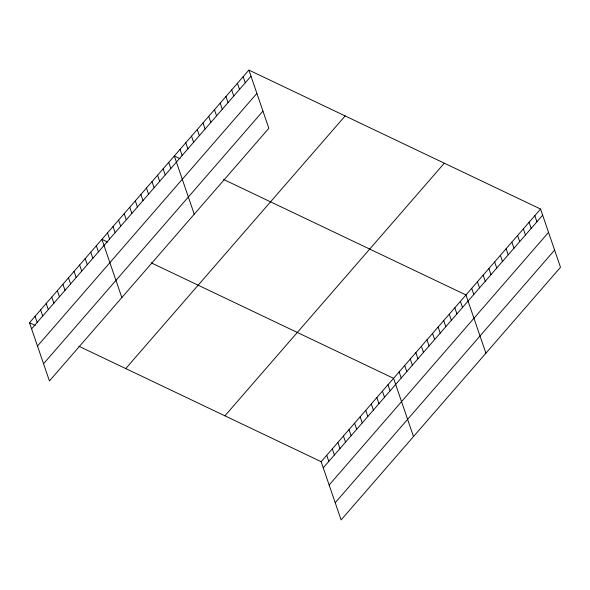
<?xml version="1.0" encoding="UTF-8"?>
<svg xmlns="http://www.w3.org/2000/svg" width="590" height="590" viewBox="0 0 590 590"><rect width="100%" height="100%" fill="white"/><g stroke="black" fill="none" stroke-linecap="round" stroke-linejoin="round"><path stroke-width="0.89" d="M248.899 70.077L268.841 128.31L49.435 380.948L29.5 322.715L248.899 70.077L540.565 209.052L560.5 267.285L341.101 519.923L321.159 461.69L78.861 346.234M31.595 328.837L250.993 76.198M37.48 346.028L256.886 93.39M43.549 363.75L262.948 111.112M125.751 368.573L345.15 115.935M224.915 415.825L444.314 163.194M321.159 461.69L540.565 209.052M323.254 467.811L542.66 215.173M329.146 485.01L548.545 232.371M335.209 502.724L554.615 250.086M180.061 158.717L174.308 155.974L194.243 214.207M223.662 179.493L465.967 294.948L485.902 353.181M107.66 242.084L101.9 239.341L121.842 297.574M151.261 262.86L393.567 378.323L413.501 436.556M29.5 322.715L35.26 325.459M534.828 215.66L536.922 221.781M529.082 222.268L531.184 228.389M523.345 228.876L525.447 234.997M517.607 235.484L519.702 241.605M511.869 242.092L513.964 248.213M506.132 248.7L508.226 254.821M500.394 255.308L502.488 261.429M494.656 261.916L496.75 268.037M488.918 268.524L491.013 274.638M483.18 275.132L485.275 281.246M477.443 281.732L479.537 287.854M471.705 288.34L473.8 294.462M460.399 301.365L462.494 307.486M454.824 307.774L456.925 313.895M449.255 314.19L451.35 320.311M443.687 320.606L445.782 326.72M438.119 327.015L440.214 333.136M432.551 333.431L434.646 339.552M426.983 339.84L429.077 345.961M421.408 346.256L423.509 352.378M415.839 352.665L417.934 358.786M410.271 359.081L412.366 365.203M404.703 365.498L406.798 371.612M399.135 371.906L401.229 378.028M387.991 384.732L390.093 390.853M382.423 391.148L384.518 397.269M376.855 397.557L378.95 403.678M371.287 403.973L373.382 410.094M365.719 410.389L367.813 416.503M360.151 416.798L362.245 422.919M243.161 76.685L245.256 82.806M354.575 423.214L356.67 429.336M237.423 83.293L239.518 89.407M349.007 429.623L351.102 435.745M231.686 89.901L233.78 96.015M343.439 436.04L345.534 442.161M225.948 96.502L228.042 102.623M337.871 442.448L339.965 448.57M220.21 103.11L222.305 109.231M332.303 448.865L334.397 454.986M214.472 109.718L216.567 115.839M326.727 455.281L328.829 461.395M208.735 116.326L210.829 122.447M202.997 122.934L205.091 129.055M197.259 129.542L199.354 135.663M191.521 136.15L193.616 142.271M185.784 142.758L187.878 148.879M180.046 149.366L182.14 155.487M168.733 162.383L170.827 168.504M163.165 168.799L165.259 174.92M157.596 175.215L159.691 181.329M152.028 181.624L154.123 187.745M146.46 188.04L148.555 194.162M140.885 194.449L142.987 200.571M135.316 200.866L137.411 206.987M129.748 207.274L131.843 213.396M124.18 213.691L126.275 219.812M118.612 220.107L120.707 226.221M113.044 226.516L115.139 232.637M107.469 232.932L109.57 239.053M96.332 245.757L98.427 251.878M90.764 252.166L92.859 258.287M85.196 258.582L87.291 264.704M79.628 264.999L81.722 271.112M74.052 271.407L76.154 277.529M68.484 277.824L70.579 283.945M62.916 284.233L65.011 290.354M57.348 290.649L59.443 296.77M51.78 297.058L53.874 303.179M46.212 303.474L48.306 309.595M40.636 309.89L42.731 316.004M35.068 316.299L37.163 322.42"/></g></svg>
